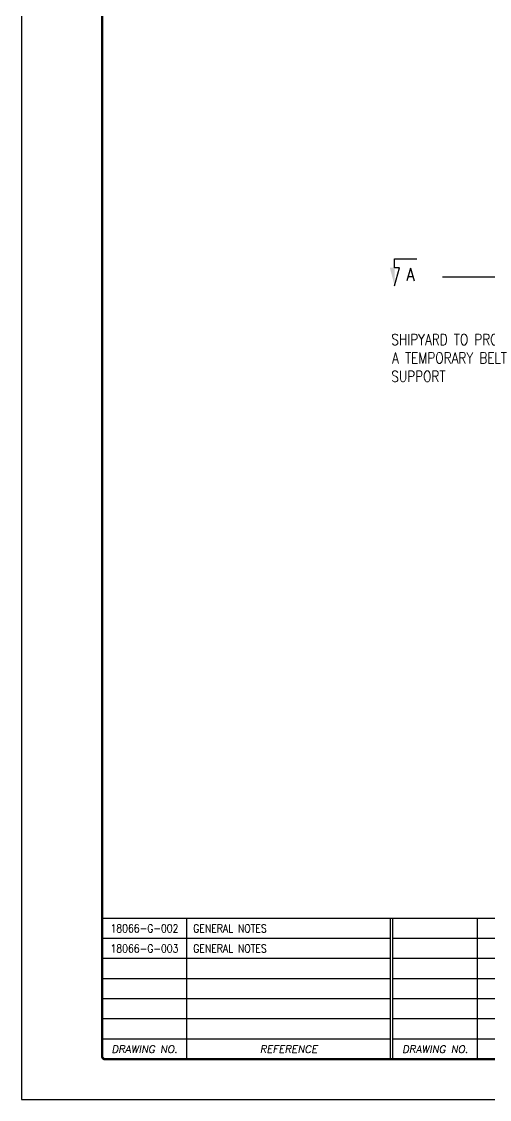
# Model space of a CAD drawing. Extents: x 0 to 45720, y 0 to 30480.
# Drawn here: x 0 to 7383, y 0 to 17013 of the extents above; entities that cross this region are included whole.
import ezdxf
from ezdxf.enums import TextEntityAlignment as Align

# ---------------------------------------------------------------- set-up
doc = ezdxf.new("R2010")
doc.units = 0
doc.header["$LTSCALE"] = 25
doc.layers.get('0').update_dxf_attribs({"linetype": 'CONTINUOUS'})
for name, color, linetype in [('EMS_BORDER', 7, 'CONTINUOUS'), ('EMS_OBJECT', 2, 'CONTINUOUS'), ('EMS_REV', 7, 'CONTINUOUS'), ('EMS_SECTIONARROWS', 7, 'CONTINUOUS'), ('EMS_SHEET', 252, 'CONTINUOUS'), ('EMS_SHIPSTRUCTURE', 151, 'CONTINUOUS'), ('EMS_TXT', 2, 'CONTINUOUS')]:
    doc.layers.add(name, color=color, linetype=linetype)
doc.styles.add('EMS', font='Romans.shx', dxfattribs={"width": 0.85, "height": 160})
doc.styles.add('EMS_STATUS', font='txt', dxfattribs={"oblique": 15, "height": 4.7625})
doc.styles.add('ROMANS', font='romans.shx', dxfattribs={"width": 0.8})

# ---------------------------------------------------------------- blocks, each defined once
blk = doc.blocks.new('EMS_BORDER')
at = {"layer": 'EMS_BORDER'}
for p, q in [((52.17, 12.7), (52.17, 57.17)), ((116.34, 57.17), (116.34, 12.7)), ((117.14, 12.7), (117.14, 57.17)), ((116.34, 50.82), (25.4, 50.82)), ((208.08, 50.82), (117.14, 50.82)), ((116.34, 44.47), (25.4, 44.47)), ((208.08, 44.47), (117.14, 44.47)), ((116.34, 38.11), (25.4, 38.11)), ((208.08, 38.11), (117.14, 38.11)), ((116.34, 31.76), (25.4, 31.76)), ((208.08, 31.76), (117.14, 31.76)), ((116.34, 25.41), (25.4, 25.41)), ((208.08, 25.41), (117.14, 25.41)), ((116.34, 19.05), (25.4, 19.05)), ((208.08, 19.05), (117.14, 19.05))]:
    blk.add_line(p, q, dxfattribs=at)
at = {"layer": 'EMS_BORDER', "const_width": 0.762}
blk.add_lwpolyline([(900.7, 12.7), (26.4, 12.7, -0.414214), (25.4, 13.7), (25.4, 595.9, -0.414214), (26.4, 596.9), (900.7, 596.9, -0.414214), (901.7, 595.9), (901.7, 13.7, -0.414214)], format="xyb", close=True, dxfattribs=at)
at = {"layer": 'EMS_BORDER', "const_width": 0.508}
blk.add_lwpolyline([(901.7, 57.17), (25.4, 57.17)], dxfattribs=at)
at = {"layer": 'EMS_SHEET'}
blk.add_lwpolyline([(0, 609.6), (0, 0), (914.4, 0), (914.4, 609.6)], close=True, dxfattribs=at)
at = {"layer": 'EMS_BORDER', "color": 3, "style": 'EMS', "oblique": 10}
for p in [(38.78, 15.88), (130.52, 15.88)]:
    blk.add_text('DRAWING NO.', height=2.3693, dxfattribs=at).set_placement(p, align=Align.MIDDLE_CENTER)
at = {"layer": 'EMS_BORDER', "color": 7, "style": 'EMS_STATUS', "oblique": 15}
for tag, p in [('STATUSLINE1', (678.04, 46.72)), ('STATUSLINE2', (678.04, 40.37))]:
    blk.add_attdef(tag, text='', height=4.76, dxfattribs=at).set_placement(p, align=Align.CENTER)
at = {"layer": 'EMS_BORDER', "color": 2, "style": 'EMS', "width": 0.85}
for tag, p in [('SCALE', (608.16, 47.68)), ('DATE', (608.16, 36.58)), ('DRAWN', (608.16, 25.48)), ('CHECKED', (608.16, 14.38))]:
    blk.add_attdef(tag, text='', height=3.17, dxfattribs=at).set_placement(p, align=Align.CENTER)
at = {"layer": 'EMS_BORDER', "color": 7, "style": 'EMS', "width": 0.85}
for tag, height, p in [('DRAWINGTITLELINE1', 3.81, (856.17, 43.6)), ('DRAWINGTITLELINE2', 3.81, (856.17, 37.25)), ('DRAWINGTITLELINE3', 3.81, (856.17, 30.9)), ('PROJECTTITLELINE1', 3.81, (678.04, 23.6)), ('PROJECTTITLELINE2', 3.81, (678.04, 17.25)), ('DWGNO1', 3.97, (856.17, 15.25))]:
    blk.add_attdef(tag, text='', height=height, dxfattribs=at).set_placement(p, align=Align.CENTER)
at = {"layer": 'EMS_BORDER', "color": 2, "style": 'EMS', "oblique": 10, "width": 0.85}
blk.add_attdef('APP', text='', height=2.54, dxfattribs=at).set_placement((818.7, 15.96), align=Align.CENTER)
at = {"layer": 'EMS_BORDER', "color": 7, "style": 'EMS', "width": 0.85}
blk.add_attdef('REV', text='', height=3.81, dxfattribs=at).set_placement((893.7, 17.14), align=Align.MIDDLE_CENTER)
blk = doc.blocks.new('*U86')
at = {"layer": 'EMS_TXT', "style": 'ROMANS', "width": 0.8}
for s, p in [('SHIPYARD TO PROVIDE', (5834, 11907)), ('A TEMPORARY BELT', (5847, 11616)), ('SUPPORT', (5834, 11326))]:
    blk.add_text(s, height=174.4, dxfattribs=at).set_placement(p)
blk = doc.blocks.new('ARROW')
at = {"layer": 'EMS_SECTIONARROWS', "color": 7}
for p, q in [((0, 0), (0, 0.277)), ((-0.337, 0), (-0.112, 0.06)), ((-0.112, 0.06), (-0.112, 0)), ((-0.112, 0), (0, 0))]:
    blk.add_line(p, q, dxfattribs=at)
at = {"layer": 'EMS_SECTIONARROWS', "color": 3}
blk.add_solid([(-0.337, 0), (-0.112, -0.06), (-0.112, 0)], dxfattribs=at)
blk = doc.blocks.new('EMS_REFERENCETXT')
at = {"layer": 'EMS_BORDER', "color": 3, "style": 'EMS', "width": 0.85}
for tag, p in [('DWGREFNO1', (38.78, 54)), ('DWGREFNO7', (130.52, 54)), ('DWGREFNO2', (38.78, 47.64)), ('DWGREFNO8', (130.52, 47.64)), ('DWGREFNO3', (38.78, 41.29)), ('DWGREFNO9', (130.52, 41.29)), ('DWGREFNO4', (38.78, 34.94)), ('DWGREFNO10', (130.52, 34.94)), ('DWGREFNO5', (38.78, 28.58)), ('DWGREFNO11', (130.52, 28.58)), ('DWGREFNO6', (38.78, 22.23)), ('DWGREFNO12', (130.52, 22.23))]:
    blk.add_attdef(tag, text='', height=2.53, dxfattribs=at).set_placement(p, align=Align.MIDDLE_CENTER)
for tag, p in [('DWGREF1', (54.17, 54)), ('DWGREF7', (145.91, 54)), ('DWGREF2', (54.17, 47.64)), ('DWGREF8', (145.91, 47.64)), ('DWGREF3', (54.17, 41.29)), ('DWGREF9', (145.91, 41.29)), ('DWGREF4', (54.17, 34.94)), ('DWGREF10', (145.91, 34.94)), ('DWGREF5', (54.17, 28.58)), ('DWGREF11', (145.91, 28.58)), ('DWGREF6', (54.17, 22.23)), ('DWGREF12', (145.91, 22.23))]:
    blk.add_attdef(tag, text='', height=2.53, dxfattribs=at).set_placement(p, align=Align.MIDDLE_LEFT)
blk = doc.blocks.new('A$C206D3FC8')
at = {"layer": 'EMS_SHIPSTRUCTURE'}
for p, q in [((3185, 1539), (3185, 889)), ((3185, 1539), (3205, 1539)), ((3205, 1539), (3205, 889)), ((-762, 1514), (3185, 1514)), ((-762, 1497), (3185, 1497)), ((-3609, 914), (3185, 914)), ((-762, 931), (3185, 931)), ((3185, 889), (3205, 889))]:
    blk.add_line(p, q, dxfattribs=at)

msp = doc.modelspace()

# ---------------------------------------------------------------- linework, layer by layer
at = {"layer": 'EMS_BORDER'}
msp.add_line((7195.254, 635), (7195.254, 2858.628), dxfattribs=at)

# ---------------------------------------------------------------- block references
ref = msp.add_blockref('EMS_REFERENCETXT', (0, 0), dxfattribs=dict(xscale=50, yscale=50, zscale=50))
ref.add_attrib('DWGREFNO1', '18066-G-002', dxfattribs={"layer": 'EMS_BORDER', "color": 3, "height": 126.365, "style": 'EMS', "width": 0.85}).set_placement((1939.153, 2699.797), align=Align.MIDDLE_CENTER)
ref.add_attrib('DWGREF1', 'GENERAL NOTES', dxfattribs={"layer": 'EMS_BORDER', "color": 3, "height": 126.365, "style": 'EMS', "width": 0.85}).set_placement((2708.305, 2699.797), align=Align.MIDDLE_LEFT)
ref.add_attrib('DWGREFNO2', '18066-G-003', dxfattribs={"layer": 'EMS_BORDER', "color": 3, "height": 126.365, "style": 'EMS', "width": 0.85}).set_placement((1939.153, 2382.136), align=Align.MIDDLE_CENTER)
ref.add_attrib('DWGREF2', 'GENERAL NOTES', dxfattribs={"layer": 'EMS_BORDER', "color": 3, "height": 126.365, "style": 'EMS', "width": 0.85}).set_placement((2708.305, 2382.136), align=Align.MIDDLE_LEFT)
at = {"layer": 'EMS_OBJECT', "xscale": 50, "yscale": 50, "zscale": 50}
msp.add_blockref('EMS_BORDER', (0, 0), dxfattribs=at)
at = {"layer": 'EMS_OBJECT', "color": 6}
msp.add_blockref('A$C206D3FC8', (10252.253, 12071.906), dxfattribs=at)
at = {"layer": 'EMS_REV'}
msp.add_blockref('*U86', (0, 0), dxfattribs=at)
at = {"layer": 'EMS_SECTIONARROWS', "xscale": -1269.999999999982, "yscale": 1269.999999999982, "zscale": 1269.999999999982, "rotation": 270}
msp.add_blockref('ARROW', (5887.282, 13268.904), dxfattribs=at)

# ---------------------------------------------------------------- texts
at = {"layer": 'EMS_BORDER', "color": 3, "style": 'EMS', "oblique": 10}
msp.add_text('REFERENCE', height=118.4672, dxfattribs=at).set_placement((4212.773, 793.831), align=Align.MIDDLE_CENTER)
at = {"layer": 'EMS_SECTIONARROWS', "color": 7, "style": 'EMS', "width": 0.85}
msp.add_text('A', height=200, dxfattribs=at).set_placement((6135.254, 13021.281), align=Align.MIDDLE)

doc.saveas('drawing.dxf')
